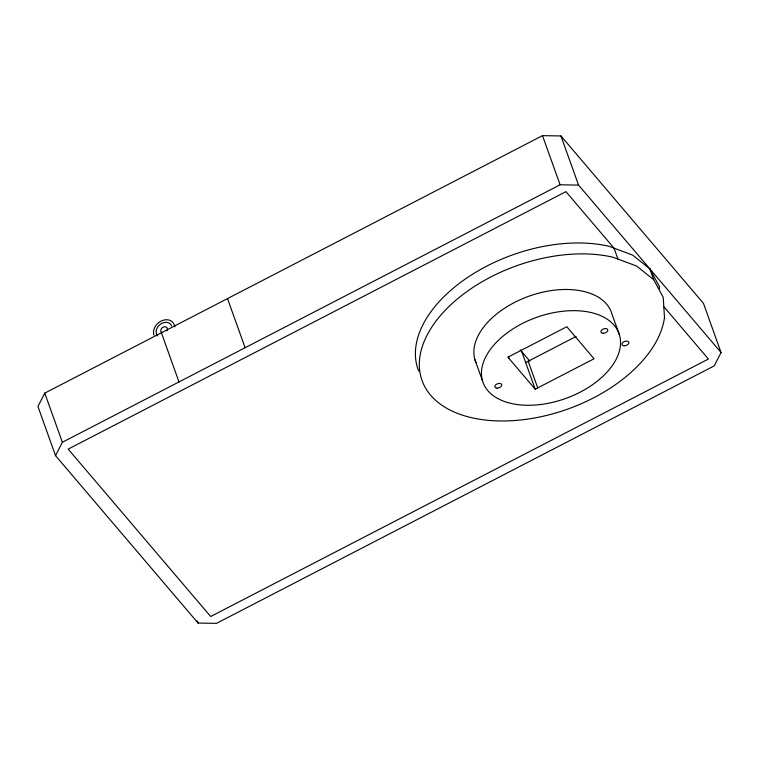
<?xml version="1.0" encoding="UTF-8"?>
<svg xmlns="http://www.w3.org/2000/svg" width="759" height="759" viewBox="0 0 759 759"><rect width="100%" height="100%" fill="white"/><g stroke="black" fill="none" stroke-linecap="round" stroke-linejoin="round"><path stroke-width="1.14" d="M44.762 393.124L37.95 406.501L55.549 455.647L198.052 623.054L216.505 623.357L714.238 365.876L721.05 352.499L703.451 303.353L560.948 135.946L542.495 135.643L44.762 393.124L62.361 442.269L55.549 455.647M62.361 442.269L560.095 184.788L578.548 185.101L721.05 352.499M525.655 362.555L576.176 336.417M535.199 389.206L594.069 358.751L566.812 326.731L507.932 357.185L535.199 389.206L521.746 351.635M659.457 288.705L659.315 286.409L649.799 268.8L632.693 255.128L609.135 246.324A127.607 76.08 -19.7 0 0 469.536 276.162A127.607 76.08 -19.7 0 0 418.674 371.037M653.708 279.72L636.602 266.048L613.054 257.244A127.607 76.08 -19.7 0 0 431.046 328.249A127.607 76.08 -19.7 0 0 509.839 420.809A127.607 76.08 -19.7 0 0 664.486 317.66L663.224 297.329L653.708 279.72L649.799 268.8M664.125 307.006L708.413 359.035L210.679 616.517L68.187 449.119L565.92 191.638L614.022 248.146L617.94 259.075M520.209 349.833L529.791 361.094M560.948 135.946L578.548 185.101M619.562 335.26A72.257 43.083 -19.7 0 0 506.519 333.381A72.257 43.083 -19.7 0 0 526.926 405.268A72.257 43.083 -19.7 0 0 619.562 335.26L611.972 314.074A72.257 43.083 -19.7 0 0 528.957 296.2A72.257 43.083 -19.7 0 0 475.988 362.669M542.495 135.643L560.095 184.788M528.179 361.256L537.723 387.906M508.312 356.341L509.099 358.552M474.859 359.491L482.449 380.676M227.51 298.581L245.11 347.736M174.931 326.797L174.172 324.681A11.565 9.051 -40.4 0 0 160.936 321.171A11.565 9.051 -40.4 0 0 153.963 335.136M161.392 332.784L178.991 381.938M157.255 335.971L156.496 333.856A8.672 6.793 -40.4 0 1 161.733 323.381A8.672 6.793 -40.4 0 1 171.657 326.019M197.264 620.871L198.052 623.054M161.838 332.717A3.615 2.827 -40.4 0 1 161.468 328.638A3.615 2.827 -40.4 0 1 165.87 326.93A3.615 2.827 -40.4 0 1 167.008 330.715M497.088 388.143A3.615 2.154 -19.7 0 0 501.718 384.642A3.615 2.154 -19.7 0 0 496.063 384.547A3.615 2.154 -19.7 0 0 497.088 388.143M603.149 333.277A3.615 2.154 -19.7 0 0 607.779 329.776A3.615 2.154 -19.7 0 0 602.134 329.681A3.615 2.154 -19.7 0 0 603.149 333.277M624.249 345.791A3.615 2.154 -19.7 0 0 628.879 342.29A3.615 2.154 -19.7 0 0 623.234 342.195A3.615 2.154 -19.7 0 0 624.249 345.791"/></g></svg>
